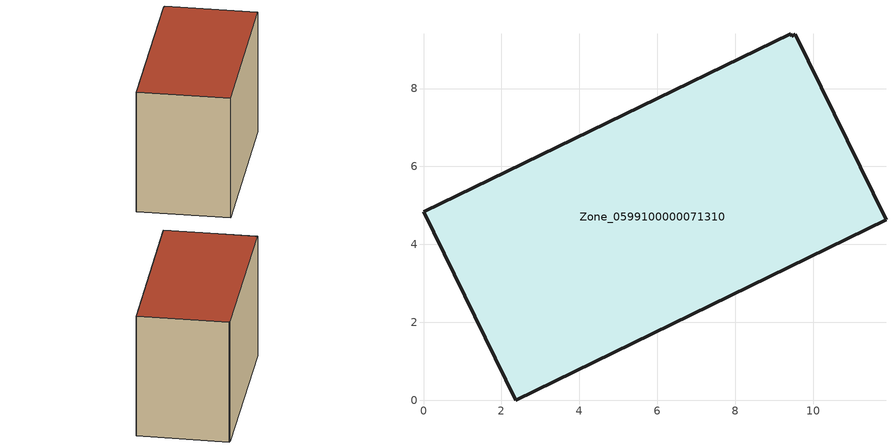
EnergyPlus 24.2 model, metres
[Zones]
Zone_0599100000071310
 floor ground (C_G): 9.54,9.39 11.87,4.63 2.37,0 0,4.84 9.42,9.41 9.45,9.35 z0
 wall outside (C_F): 2.37,0 11.87,4.63 9.54,9.39 9.45,9.35 9.42,9.41 0,4.84 2.37,0 z0:7.63
 roof outside (C_R): 11.87,4.63 9.54,9.39 9.45,9.35 9.42,9.41 0,4.84 2.37,0 z7.63
[BUILDING]
Pand.0599100000071310: North Axis=0; Terrain=City; Loads Convergence Tolerance Value=0.04; Temperature Convergence Tolerance Value=0.4; Solar Distribution=FullExterior; Maximum Number of Warmup Days=25; Minimum Number of Warmup Days=1
[Site:Location]
Rotterdam.The.Hague.AP_ZH_NLD Design_Conditions: Latitude=51.96; Longitude=4.45; Time Zone=1; Elevation=-4.5
[SITE:GROUNDTEMPERATURE:BUILDINGSURFACE]
18, 18, 18, 18, 18, 18, 18, 18, 18, 18, 18, 18
[MATERIAL] Thermal Absorptance=0.9; Solar Absorptance=0.7; Visible Absorptance=0.7
Name | Roughness | Thickness | Conductivity | Density | Specific Heat
G.TC.1975-1991 | MediumSmooth | 0.15 | 0.288461 | 540 | 1210
F.TC.1975-1991 | Rough | 0.3 | 0.230769 | 1920 | 840
R.TC.1975-1991 | MediumRough | 0.2 | 0.153846 | 1500 | 1000
[CONSTRUCTION]
C_G: G.TC.1975-1991
C_F: F.TC.1975-1991
C_R: R.TC.1975-1991
[ZONE]
Zone_0599100000071310: Type=1; Multiplier=1; Ceiling Height=Autocalculate; Volume=Autocalculate; Floor Area=autocalculate; Part of Total Floor Area=Yes
[ZONEINFILTRATION:DESIGNFLOWRATE]
Infil_Zone_0599100000071310: Zone or ZoneList or Space or SpaceList=Zone_0599100000071310; Schedule=AlwaysOn; Design Flow Rate Calculation Method=Flow/Area; Flow Rate per Floor Area=0.003; Constant Term Coefficient=1; Temperature Term Coefficient=0; Velocity Term Coefficient=0; Velocity Squared Term Coefficient=0
[HVACTEMPLATE:ZONE:IDEALLOADSAIRSYSTEM]
Zone_0599100000071310: Maximum Heating Supply Air Temperature=50; Minimum Cooling Supply Air Temperature=13; Maximum Heating Supply Air Humidity Ratio=0.0156; Minimum Cooling Supply Air Humidity Ratio=0.0077; Heating Limit=NoLimit; Cooling Limit=NoLimit; Dehumidification Control Type=ConstantSensibleHeatRatio; Cooling Sensible Heat Ratio=0.7; Dehumidification Setpoint=60; Humidification Control Type=None; Humidification Setpoint=30; Outdoor Air Method=None; Outdoor Air Flow Rate per Person=0.00944; Outdoor Air Flow Rate per Zone Floor Area=0; Outdoor Air Flow Rate per Zone=0; Demand Controlled Ventilation Type=None; Outdoor Air Economizer Type=NoEconomizer; Heat Recovery Type=None; Sensible Heat Recovery Effectiveness=0.7; Latent Heat Recovery Effectiveness=0.65
[ZONECONTROL:THERMOSTAT]
ThermostatControl_Zone_0599100000071310: Zone or ZoneList=Zone_0599100000071310; Control Type Schedule=DualSetpointControlType; Control 1=Thermostat_Zone_0599100000071310; Temperature Difference Between Cutout And Setpoint=0
[THERMOSTATSETPOINT:DUALSETPOINT]
Thermostat_Zone_0599100000071310: Heating Setpoint Temperature Schedule=HeatingSetpoint_Zone_0599100000071310; Cooling Setpoint Temperature Schedule=CoolingSetpoint_Zone_0599100000071310
[SCHEDULE:COMPACT]
HeatingSetpoint_Zone_0599100000071310: Through: 12/31, For: AllDays, Until: 24:00, 21
CoolingSetpoint_Zone_0599100000071310: Through: 12/31, For: AllDays, Until: 24:00, 24
DualSetpointControlType: Through: 12/31, For: AllDays, Until: 24:00, 4
AlwaysOn: Through: 12/31, For: AllDays, Until: 24:00, 1
